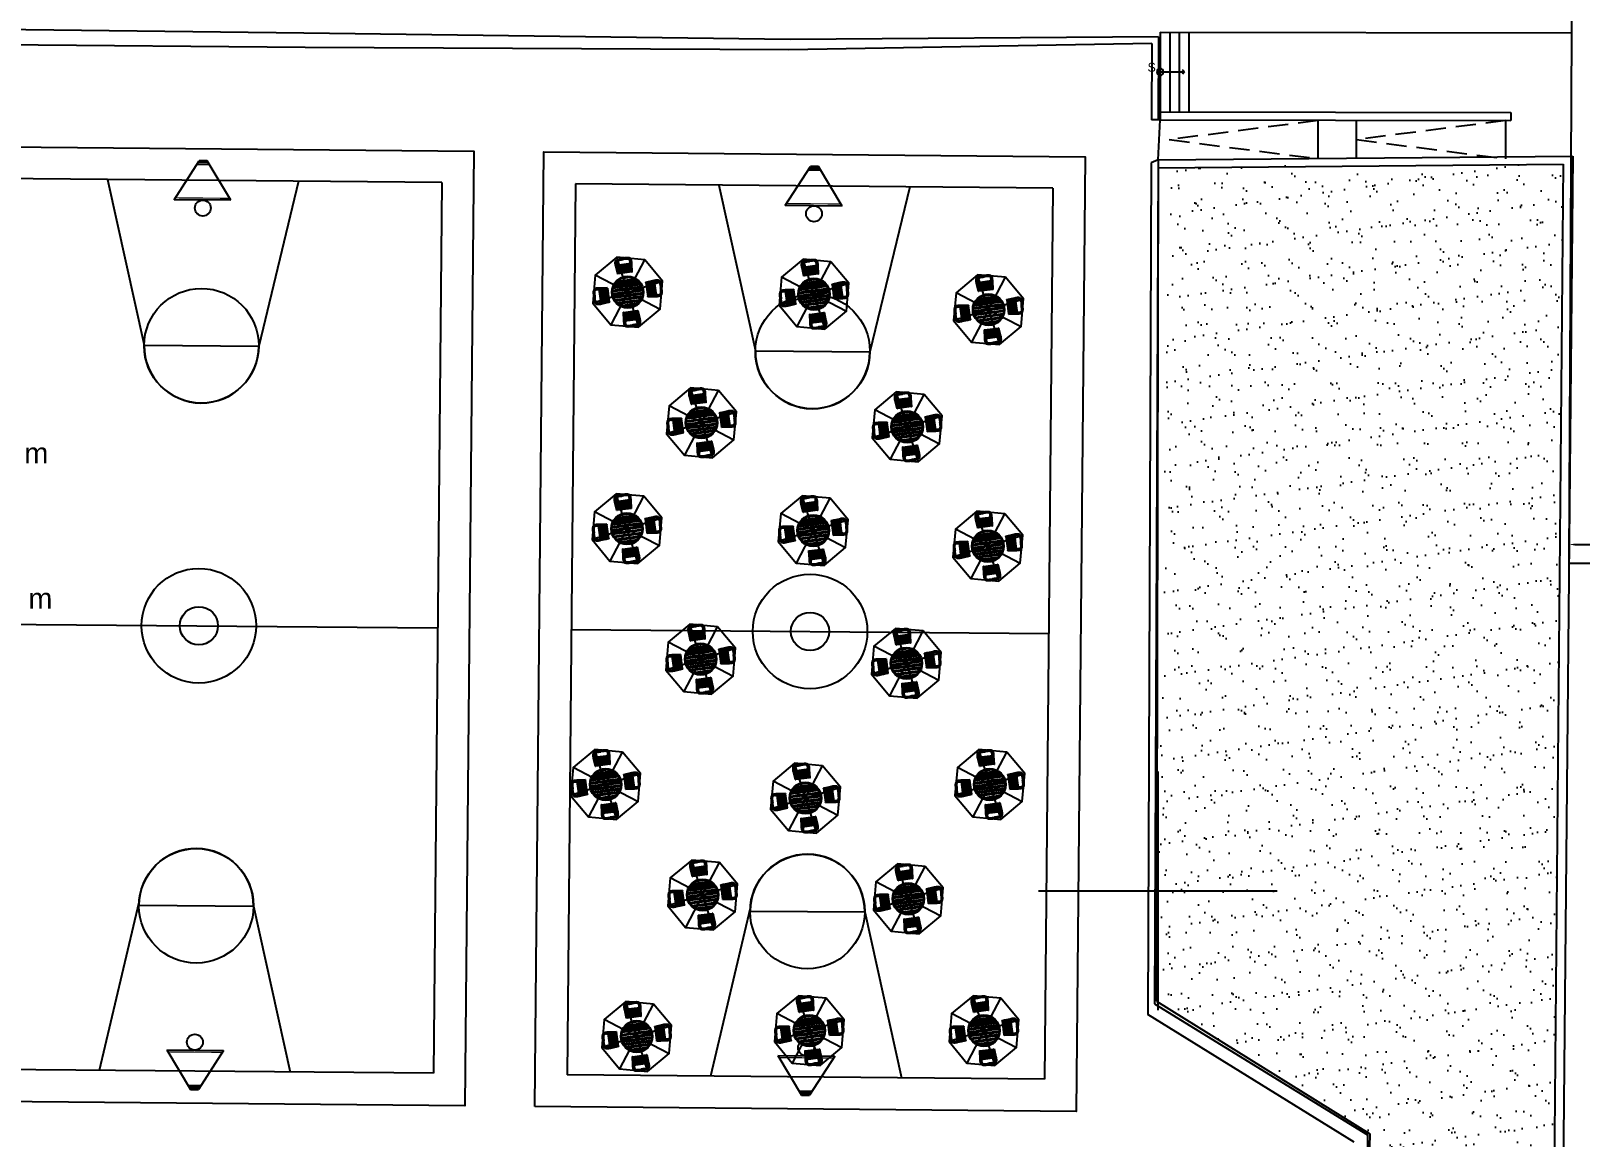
# Model space of a CAD drawing. Header units: millimetres. Extents: x 793 to 3159, y 750 to 2095.
# Drawn here: x 1291.66 to 1340.32, y 918.14 to 952.89 of the extents above; entities that cross this region are included whole.
import ezdxf

# ---------------------------------------------------------------- set-up
doc = ezdxf.new("R2010")
doc.units = ezdxf.units.MM
doc.linetypes.add('CONTINUA', pattern=[0])
doc.linetypes.add('HIDDEN', pattern=[9.525, 6.35, -3.175])
for name, color, linetype in [('A-MUEBLE', 9, 'Continuous'), ('A-MURO-BAJO', 6, 'Continuous'), ('A-NIVEL', 4, 'Continuous'), ('A-PISO-LIMITE', 42, 'Continuous'), ('A-PROY', 252, 'Continuous'), ('A-PROYECCION', 252, 'Continuous'), ('A-TEXTO', 2, 'Continuous'), ('A-VEGETACION', 65, 'Continuous'), ('poligono real existente', 210, 'Continuous'), ('RETUTM01', 8, 'Continuous')]:
    doc.layers.add(name, color=color, linetype=linetype)
doc.styles.add('kobalt', font='arial.ttf', dxfattribs={"height": 0.15})
doc.styles.add('kobalt-240', font='arial.ttf', dxfattribs={"height": 6.5})
doc.styles.get("Standard").update_dxf_attribs({"font": 'arial.ttf'})
doc.dimstyles.get("Standard").update_dxf_attribs({"dimtxt": 1.2, "dimasz": 0.18, "dimexe": 0.18, "dimexo": 0.0625, "dimgap": 0.09, "dimtad": 0, "dimtih": 1, "dimtoh": 1, "dimdec": 4, "dimlfac": -1, "dimzin": 0, "dimdsep": 46, "dimtxsty": 'Standard', "dimcen": 0.09, "dimadec": 0, "dimazin": 0, "dimtfac": 1, "dimtdec": 4, "dimtofl": 0, "dimtmove": 0, "dimatfit": 3, "dimfxl": 1, "dimtolj": 1, "dimtzin": 0, "dimarcsym": 0})

# ---------------------------------------------------------------- blocks, each defined once
blk = doc.blocks.new('A$C6A1540C3')
at = {"layer": 'RETUTM01', "color": 8, "linetype": 'Continuous'}
for p, q in [((3.75, 7.5), (3.75, 0)), ((0, 3.75), (7.5, 3.75))]:
    blk.add_line(p, q, dxfattribs=at)
blk = doc.blocks.new('XR-CONJUNTO$0$A$C41A331E1')
for p, q in [((14, 0), (-14, 0)), ((-13.989, -15.001), (-14, 0)), ((-13.989, -15.001), (-14, 0)), ((0, 0), (0.011, -15.001)), ((0, 0), (0.011, -15.001)), ((14.011, -15.001), (14, 0)), ((-8.703, -5.701), (-13.997, -4.501)), ((-8.703, -5.701), (-13.997, -4.501)), ((14.004, -4.501), (8.805, -5.701)), ((14.004, -4.501), (8.805, -5.701)), ((-8.796, -5.701), (-8.793, -9.301)), ((-8.796, -5.701), (-8.793, -9.301)), ((8.805, -5.701), (8.807, -9.301)), ((8.805, -5.701), (8.807, -9.301)), ((-13.33, -6.615), (-14.567, -7.373)), ((-13.33, -6.615), (-14.567, -7.373)), ((-13.33, -6.615), (-13.329, -8.403)), ((-13.33, -6.615), (-13.329, -8.403)), ((13.383, -6.598), (14.621, -7.378)), ((13.384, -8.386), (13.383, -6.598)), ((13.383, -6.598), (14.621, -7.378)), ((13.384, -8.386), (13.383, -6.598)), ((-14.442, -7.297), (-14.442, -7.702)), ((-14.442, -7.297), (-14.442, -7.702)), ((14.496, -7.704), (14.496, -7.299)), ((14.496, -7.704), (14.496, -7.299)), ((-14.567, -7.373), (-14.567, -7.623)), ((-14.567, -7.373), (-14.567, -7.623)), ((-13.329, -8.403), (-14.567, -7.623)), ((-13.329, -8.403), (-14.567, -7.623)), ((-14.504, -7.335), (-14.504, -7.663)), ((-14.504, -7.335), (-14.504, -7.663)), ((13.384, -8.386), (14.621, -7.628)), ((13.384, -8.386), (14.621, -7.628)), ((14.559, -7.666), (14.558, -7.338)), ((14.559, -7.666), (14.558, -7.338)), ((14.621, -7.628), (14.621, -7.378)), ((14.621, -7.628), (14.621, -7.378)), ((-8.793, -9.301), (-13.992, -10.501)), ((-8.793, -9.301), (-13.992, -10.501)), ((14.008, -10.501), (8.807, -9.301)), ((14.008, -10.501), (8.807, -9.301)), ((14.011, -15.001), (-13.989, -15.001)), ((14.011, -15.001), (-13.989, -15.001))]:
    blk.add_line(p, q)
blk.add_lwpolyline([(-15.001, 1), (15.002, 1), (15.002, -16.001), (-15.001, -16.001)], close=True)
at = {"const_width": 0.0375}
for points in [[(-13.393, -6.654), (-13.391, -8.364)], [(-13.393, -6.654), (-13.391, -8.364)], [(13.447, -8.348), (13.445, -6.637)], [(13.447, -8.348), (13.445, -6.637)]]:
    blk.add_lwpolyline(points, dxfattribs=at)
for centre, radius in [((-8.795, -7.501), 1.8), ((0.006, -7.501), 1.8), ((0.006, -7.501), 1.8), ((8.806, -7.501), 1.8), ((-13.079, -7.498), 0.25), ((-13.079, -7.498), 0.25), ((0.006, -7.501), 0.6), ((0.006, -7.501), 0.6), ((13.133, -7.503), 0.25), ((13.133, -7.503), 0.25)]:
    blk.add_circle(centre, radius)
for centre, start, end in [((-8.795, -7.501), 270.0425, 90.0425), ((-8.795, -7.501), 270.0425, 90.0425), ((8.806, -7.501), 90.0425, 270.0425), ((8.806, -7.501), 90.0425, 270.0425)]:
    blk.add_arc(centre, 1.8, start, end)
blk = doc.blocks.new('NIVEL CAMBIO')
at = {"layer": 'A-NIVEL', "linetype": 'CONTINUA'}
h = blk.add_hatch(color=256, dxfattribs=at)
h.dxf.hatch_style = 1
h.paths.add_polyline_path([(0, 0.109, 0.414214), (-0.109, 0, 0.414214), (0, -0.109)])
blk.add_line((0, 0.192), (0, -0.192), dxfattribs=at)
blk.add_circle((0, 0), 0.109, dxfattribs=at)
blk = doc.blocks.new('XR-CONJUNTO$0$XR-CAFETERIA$0$sombrilla-flat-1')
at = {"ltscale": 0.025}
for q in [(-140663.865, -2382910.04), (-140662.998, -2382910.19), (-140664.584, -2382910.548), (-140664.734, -2382911.415), (-140664.227, -2382912.134), (-140662.49, -2382910.909), (-140663.359, -2382912.284), (-140662.64, -2382911.777)]:
    blk.add_line((-140663.612, -2382911.162), q, dxfattribs=at)
blk.add_lwpolyline([(-140664.584, -2382910.548), (-140664.734, -2382911.415), (-140664.227, -2382912.134), (-140663.359, -2382912.284), (-140662.64, -2382911.777), (-140662.49, -2382910.909), (-140662.998, -2382910.19), (-140663.865, -2382910.04), (-140664.584, -2382910.548)], dxfattribs=at)
blk = doc.blocks.new('XR-CONJUNTO$0$XR-CAFETERIA$0$XR-PLAN MAESTRO 2$0$A$C24275C06-flat-1')
h = blk.add_hatch(color=256)
h.dxf.hatch_style = 1
h.paths.add_polyline_path([(-0.637, -0.257), (-0.651, -0.242), (-0.652, -0.24), (-0.828, -0.21), (-0.851, -0.211), (-0.882, -0.213), (-0.913, -0.215), (-0.944, -0.216), (-0.974, -0.219), (-1.002, -0.222), (-1.029, -0.227), (-1.054, -0.233), (-1.057, -0.235), (-1.049, -0.272), (-1.042, -0.269), (-1.021, -0.264), (-0.997, -0.26), (-0.97, -0.256), (-0.942, -0.254), (-0.912, -0.253), (-0.88, -0.251), (-0.849, -0.249), (-0.819, -0.248), (-0.79, -0.247), (-0.763, -0.247), (-0.739, -0.249), (-0.718, -0.252), (-0.7, -0.257), (-0.686, -0.263), (-0.677, -0.27), (-0.669, -0.278), (-0.663, -0.291), (-0.658, -0.307), (-0.655, -0.328), (-0.653, -0.352), (-0.653, -0.378, -0.078106), (-0.636, -0.664), (-0.635, -0.673), (-0.625, -0.672), (-0.615, -0.407), (-0.615, -0.378), (-0.615, -0.35), (-0.617, -0.323), (-0.621, -0.299), (-0.628, -0.277)])
h.paths.add_polyline_path([(-0.735, -0.211), (-0.762, -0.209), (-0.791, -0.209), (-0.821, -0.21), (-0.828, -0.21), (-0.652, -0.24), (-0.667, -0.23), (-0.687, -0.221), (-0.71, -0.215)])
h.paths.add_polyline_path([(-1.11, -0.267), (-1.121, -0.284), (-1.128, -0.304), (-1.132, -0.327), (-1.134, -0.351), (-1.133, -0.378), (-1.13, -0.406), (-1.126, -0.435), (-1.088, -0.698), (-1.078, -0.697), (-1.078, -0.688, -0.078106), (-1.092, -0.402), (-1.095, -0.376), (-1.096, -0.352), (-1.095, -0.331), (-1.092, -0.314), (-1.087, -0.301), (-1.081, -0.292), (-1.072, -0.284), (-1.059, -0.276), (-1.049, -0.272), (-1.057, -0.235), (-1.075, -0.242), (-1.094, -0.253)])
h.paths.add_polyline_path([(-1.093, -0.421), (-1.09, -0.421), (-1.092, -0.402, 0.078106), (-1.078, -0.688)], flags=17)
h.paths.add_polyline_path([(-0.653, -0.378), (-0.653, -0.397), (-0.65, -0.397), (-0.636, -0.664, 0.078106)], flags=17)
h = blk.add_hatch(color=256)
h.dxf.hatch_style = 1
h.paths.add_polyline_path([(-1.074, -0.286), (-1.081, -0.292), (-1.087, -0.301), (-1.092, -0.314), (-1.095, -0.331), (-1.096, -0.352), (-1.095, -0.376), (-1.092, -0.402), (-1.09, -0.421), (-1.06, -0.419, -0.274228)])
h = blk.add_hatch(color=256)
h.dxf.hatch_style = 1
h.paths.add_polyline_path([(-1.006, -0.461), (-1.005, -0.468), (-0.648, -0.449), (-0.648, -0.441)])
h.paths.add_polyline_path([(-1.09, -0.465), (-1.09, -0.473), (-1.005, -0.468), (-1.006, -0.461)])
h.paths.add_polyline_path([(-1.093, -0.421), (-1.092, -0.43), (-1.014, -0.425), (-1.016, -0.417)])
h.paths.add_polyline_path([(-1.016, -0.417), (-1.014, -0.425), (-0.65, -0.405), (-0.65, -0.397)])
h.paths.add_polyline_path([(-1.088, -0.51), (-1.087, -0.518), (-0.994, -0.513), (-0.996, -0.505)])
h.paths.add_polyline_path([(-0.996, -0.505), (-0.994, -0.513), (-0.645, -0.494), (-0.646, -0.486)])
h.paths.add_polyline_path([(-1.085, -0.555), (-1.085, -0.564), (-0.984, -0.559), (-0.986, -0.55)])
h.paths.add_polyline_path([(-0.986, -0.55), (-0.984, -0.559), (-0.643, -0.54), (-0.643, -0.531)])
h.paths.add_polyline_path([(-0.975, -0.6), (-0.973, -0.609), (-0.64, -0.591), (-0.64, -0.582)])
h.paths.add_polyline_path([(-1.083, -0.606), (-1.082, -0.615), (-0.973, -0.609), (-0.975, -0.6)])
h.paths.add_polyline_path([(-0.964, -0.649), (-0.963, -0.655), (-0.637, -0.637), (-0.638, -0.632)])
h.paths.add_polyline_path([(-1.08, -0.656), (-1.08, -0.661), (-0.963, -0.655), (-0.964, -0.649)])
h.paths.add_polyline_path([(-1.079, -0.675), (-1.078, -0.688), (-0.957, -0.681), (-0.959, -0.669)])
h = blk.add_hatch(color=256)
h.dxf.hatch_style = 1
h.paths.add_polyline_path([(-0.663, -0.291), (-0.669, -0.278), (-0.677, -0.27), (-0.682, -0.266, -0.271043), (-0.683, -0.399), (-0.653, -0.397), (-0.653, -0.378), (-0.653, -0.352), (-0.655, -0.328), (-0.658, -0.307)])
h = blk.add_hatch(color=256)
h.dxf.hatch_style = 1
h.paths.add_polyline_path([(-0.844, -1.313), (-0.842, -1.36), (-0.804, -1.358), (-0.806, -1.321, -0.317299)], flags=0)
h.paths.add_polyline_path([(-0.786, -1.29, 1), (-0.853, -1.29, 1)], flags=0)
h.paths.add_polyline_path([(-0.811, -1.221), (-0.849, -1.223), (-0.846, -1.269, -0.317299), (-0.809, -1.257)], flags=0)
h.paths.add_polyline_path([(-0.833, -0.815, 0.02001), (-0.871, -0.818), (-0.856, -1.101), (-0.818, -1.099)], flags=0)
h.paths.add_polyline_path([(-0.818, -1.099), (-0.856, -1.101), (-0.849, -1.223), (-0.811, -1.221)], flags=0)
h.paths.add_polyline_path([(-1.32, -1.29, 1), (-0.32, -1.29, 1)])
h.paths.add_polyline_path([(-0.345, -1.29, -1), (-1.294, -1.29, -1)], flags=16)
h.paths.add_polyline_path([(-0.809, -1.257, -0.325345), (-0.786, -1.29, -0.295524), (-0.806, -1.321), (-0.797, -1.48), (-0.835, -1.482), (-0.844, -1.313, -0.193151), (-0.853, -1.29, -0.165079), (-0.846, -1.269), (-0.856, -1.101), (-0.818, -1.099)], flags=0)
h.paths.add_polyline_path([(-0.748, -1.217), (-0.71, -1.215), (-0.702, -1.353), (-0.74, -1.355)], flags=0)
h.paths.add_polyline_path([(-0.905, -1.364), (-0.927, -1.365), (-0.934, -1.227), (-0.912, -1.226)], flags=0)
h = blk.add_hatch(color=256)
h.dxf.hatch_style = 1
h.paths.add_polyline_path([(-0.905, -1.364), (-0.927, -1.365), (-0.934, -1.227), (-0.912, -1.226), (-0.934, -0.829, 0.020549), (-0.971, -0.84), (-0.922, -1.753, 0.020549), (-0.883, -1.76)])
h.paths.add_polyline_path([(-0.912, -1.226), (-0.934, -1.227), (-0.927, -1.365), (-0.905, -1.364)], flags=17)
h.paths.add_polyline_path([(-1.033, -0.866, 0.0223), (-1.07, -0.887), (-1.025, -1.718, 0.0223), (-0.986, -1.734)])
h.paths.add_polyline_path([(-1.191, -0.994, 0.03261), (-1.226, -1.045), (-1.197, -1.577, 0.03261), (-1.157, -1.624)])
h.paths.add_polyline_path([(-1.282, -1.183, 0.056521), (-1.294, -1.29, 0.083855), (-1.268, -1.446)])
h = blk.add_hatch(color=256)
h.dxf.hatch_style = 1
h.paths.add_polyline_path([(-1.115, -0.919, 0.025524), (-1.152, -0.951), (-1.112, -1.664, 0.024841), (-1.073, -1.691)])
h = blk.add_hatch(color=256)
h.dxf.hatch_style = 1
h.paths.add_polyline_path([(-0.959, -0.669), (-0.957, -0.681), (-0.636, -0.664), (-0.637, -0.651)])
h = blk.add_hatch(color=256)
h.dxf.hatch_style = 1
h.paths.add_polyline_path([(-0.853, -1.29, 1), (-0.786, -1.29, 1)])
h.paths.add_polyline_path([(-0.811, -1.221), (-0.849, -1.223), (-0.846, -1.269, -0.317299), (-0.809, -1.257)])
h.paths.add_polyline_path([(-0.818, -1.099), (-0.856, -1.101), (-0.849, -1.223), (-0.811, -1.221)])
h.paths.add_polyline_path([(-0.833, -0.815, 0.02001), (-0.871, -0.818), (-0.856, -1.101), (-0.818, -1.099)])
h.paths.add_polyline_path([(-0.806, -1.321, -0.317299), (-0.844, -1.313), (-0.842, -1.36), (-0.804, -1.358)])
h = blk.add_hatch(color=256)
h.dxf.hatch_style = 1
h.paths.add_polyline_path([(-0.702, -1.353), (-0.74, -1.355), (-0.719, -1.754, 0.020417), (-0.681, -1.744)])
h.paths.add_polyline_path([(-0.71, -1.215), (-0.748, -1.217), (-0.74, -1.355), (-0.702, -1.353)])
h.paths.add_polyline_path([(-0.731, -0.823, 0.020417), (-0.77, -0.818), (-0.748, -1.217), (-0.71, -1.215)])
h.paths.add_polyline_path([(-0.628, -0.855, 0.021968), (-0.667, -0.84), (-0.619, -1.72, 0.021968), (-0.582, -1.701)])
h.paths.add_polyline_path([(-0.523, -0.919, 0.025677), (-0.563, -0.89), (-0.521, -1.659, 0.025677), (-0.485, -1.626)])
h.paths.add_polyline_path([(-0.415, -1.041, 0.037051), (-0.456, -0.984), (-0.425, -1.554, 0.037051), (-0.391, -1.493)])
h = blk.add_hatch(color=256)
h.dxf.hatch_style = 1
h.paths.add_polyline_path([(-1.852, -1.108), (-1.868, -1.121), (-1.869, -1.123), (-1.899, -1.299), (-1.898, -1.321), (-1.896, -1.352), (-1.895, -1.384), (-1.893, -1.414), (-1.891, -1.444), (-1.887, -1.473), (-1.883, -1.499), (-1.876, -1.524), (-1.875, -1.527), (-1.837, -1.519), (-1.84, -1.512), (-1.845, -1.491), (-1.85, -1.467), (-1.853, -1.44), (-1.855, -1.412), (-1.857, -1.382), (-1.858, -1.35), (-1.86, -1.319), (-1.862, -1.289), (-1.863, -1.261), (-1.862, -1.234), (-1.861, -1.209), (-1.857, -1.188), (-1.853, -1.17), (-1.847, -1.157), (-1.839, -1.147), (-1.831, -1.14), (-1.819, -1.134), (-1.802, -1.129), (-1.781, -1.125), (-1.758, -1.123), (-1.731, -1.123, -0.078106), (-1.445, -1.106), (-1.436, -1.106), (-1.437, -1.095), (-1.702, -1.086), (-1.731, -1.085), (-1.759, -1.086), (-1.786, -1.087), (-1.811, -1.091), (-1.833, -1.098)])
h.paths.add_polyline_path([(-1.899, -1.205), (-1.9, -1.232), (-1.901, -1.261), (-1.9, -1.291), (-1.899, -1.299), (-1.869, -1.123), (-1.88, -1.138), (-1.889, -1.157), (-1.895, -1.18)])
h.paths.add_polyline_path([(-1.843, -1.58), (-1.826, -1.591), (-1.805, -1.599), (-1.783, -1.603), (-1.758, -1.604), (-1.731, -1.603), (-1.703, -1.6), (-1.674, -1.597), (-1.412, -1.558), (-1.412, -1.548), (-1.421, -1.548, -0.078106), (-1.707, -1.563), (-1.733, -1.565), (-1.757, -1.566), (-1.778, -1.565), (-1.795, -1.562), (-1.808, -1.557), (-1.817, -1.551), (-1.826, -1.542), (-1.833, -1.529), (-1.837, -1.519), (-1.875, -1.527), (-1.867, -1.546), (-1.856, -1.564)])
h.paths.add_polyline_path([(-1.688, -1.563), (-1.688, -1.56), (-1.707, -1.563, 0.078106), (-1.421, -1.548)], flags=17)
h.paths.add_polyline_path([(-1.731, -1.123), (-1.712, -1.123), (-1.712, -1.121), (-1.445, -1.106, 0.078106)], flags=17)
h = blk.add_hatch(color=256)
h.dxf.hatch_style = 1
h.paths.add_polyline_path([(-1.819, -1.134), (-1.831, -1.14), (-1.839, -1.147), (-1.843, -1.152, -0.271043), (-1.711, -1.153), (-1.712, -1.123), (-1.731, -1.123), (-1.758, -1.123), (-1.781, -1.125), (-1.802, -1.129)])
h = blk.add_hatch(color=256)
h.dxf.hatch_style = 1
h.paths.add_polyline_path([(-1.649, -1.477), (-1.641, -1.475), (-1.661, -1.118), (-1.668, -1.118)])
h.paths.add_polyline_path([(-1.644, -1.561), (-1.637, -1.56), (-1.641, -1.475), (-1.649, -1.477)])
h.paths.add_polyline_path([(-1.688, -1.563), (-1.68, -1.563), (-1.684, -1.485), (-1.692, -1.486)])
h.paths.add_polyline_path([(-1.692, -1.486), (-1.684, -1.485), (-1.704, -1.12), (-1.712, -1.121)])
h.paths.add_polyline_path([(-1.6, -1.558), (-1.591, -1.558), (-1.596, -1.465), (-1.605, -1.467)])
h.paths.add_polyline_path([(-1.605, -1.467), (-1.596, -1.465), (-1.615, -1.115), (-1.624, -1.116)])
h.paths.add_polyline_path([(-1.554, -1.556), (-1.545, -1.555), (-1.551, -1.454), (-1.559, -1.456)])
h.paths.add_polyline_path([(-1.559, -1.456), (-1.551, -1.454), (-1.569, -1.113), (-1.578, -1.113)])
h.paths.add_polyline_path([(-1.509, -1.445), (-1.5, -1.443), (-1.518, -1.11), (-1.527, -1.111)])
h.paths.add_polyline_path([(-1.503, -1.553), (-1.494, -1.552), (-1.5, -1.443), (-1.509, -1.445)])
h.paths.add_polyline_path([(-1.46, -1.434), (-1.454, -1.433), (-1.472, -1.108), (-1.478, -1.108)])
h.paths.add_polyline_path([(-1.454, -1.55), (-1.448, -1.55), (-1.454, -1.433), (-1.46, -1.434)])
h.paths.add_polyline_path([(-1.434, -1.549), (-1.421, -1.548), (-1.428, -1.427), (-1.44, -1.43)])
h = blk.add_hatch(color=256)
h.dxf.hatch_style = 1
h.paths.add_polyline_path([(-1.44, -1.43), (-1.428, -1.427), (-1.445, -1.106), (-1.458, -1.107)])
h = blk.add_hatch(color=256)
h.dxf.hatch_style = 1
h.paths.add_polyline_path([(-0.803, -1.361), (-0.804, -1.358), (-0.842, -1.36), (-0.835, -1.482), (-0.797, -1.48)])
h.paths.add_polyline_path([(-0.797, -1.48), (-0.835, -1.482), (-0.82, -1.764, 0.02001), (-0.782, -1.763)])
h.paths.add_polyline_path([(-0.812, -1.323, -0.198912), (-0.838, -1.318), (-0.843, -1.327), (-0.842, -1.36), (-0.804, -1.358)])
h = blk.add_hatch(color=256)
h.dxf.hatch_style = 1
h.paths.add_polyline_path([(0.213, -1.472), (0.228, -1.459), (0.23, -1.457), (0.26, -1.281), (0.259, -1.258), (0.257, -1.227), (0.256, -1.196), (0.254, -1.165), (0.252, -1.135), (0.248, -1.107), (0.243, -1.08), (0.237, -1.056), (0.235, -1.052), (0.198, -1.06), (0.201, -1.068), (0.206, -1.088), (0.211, -1.113), (0.214, -1.139), (0.216, -1.168), (0.218, -1.198), (0.219, -1.229), (0.221, -1.26), (0.223, -1.29), (0.224, -1.319), (0.223, -1.346), (0.222, -1.37), (0.218, -1.392), (0.214, -1.409), (0.207, -1.423), (0.2, -1.433), (0.192, -1.44), (0.18, -1.446), (0.163, -1.451), (0.142, -1.454), (0.118, -1.456), (0.092, -1.456, -0.078106), (-0.194, -1.473), (-0.203, -1.474), (-0.202, -1.484), (0.063, -1.494), (0.092, -1.494), (0.12, -1.494), (0.147, -1.492), (0.172, -1.488), (0.194, -1.481)])
h.paths.add_polyline_path([(0.259, -1.374), (0.261, -1.347), (0.262, -1.319), (0.261, -1.289), (0.26, -1.281), (0.23, -1.457), (0.241, -1.442), (0.249, -1.422), (0.256, -1.399)])
h.paths.add_polyline_path([(0.203, -1), (0.186, -0.988), (0.166, -0.981), (0.144, -0.977), (0.119, -0.976), (0.092, -0.976), (0.064, -0.979), (0.035, -0.983), (-0.227, -1.021), (-0.227, -1.032), (-0.218, -1.031, -0.078106), (0.068, -1.017), (0.094, -1.014), (0.118, -1.014), (0.139, -1.015), (0.156, -1.018), (0.169, -1.022), (0.178, -1.029), (0.187, -1.038), (0.194, -1.051), (0.198, -1.06), (0.235, -1.052), (0.228, -1.034), (0.217, -1.015)])
h.paths.add_polyline_path([(0.049, -1.016), (0.049, -1.019), (0.068, -1.017, 0.078106), (-0.218, -1.031)], flags=17)
h.paths.add_polyline_path([(0.092, -1.456), (0.073, -1.456), (0.073, -1.459), (-0.194, -1.473, 0.078106)], flags=17)
h = blk.add_hatch(color=256)
h.dxf.hatch_style = 1
h.paths.add_polyline_path([(0.01, -1.103), (0.002, -1.105), (0.022, -1.462), (0.029, -1.461)])
h.paths.add_polyline_path([(0.005, -1.019), (-0.003, -1.019), (0.002, -1.105), (0.01, -1.103)])
h.paths.add_polyline_path([(0.049, -1.016), (0.041, -1.017), (0.045, -1.095), (0.053, -1.093)])
h.paths.add_polyline_path([(0.053, -1.093), (0.045, -1.095), (0.065, -1.459), (0.073, -1.459)])
h.paths.add_polyline_path([(-0.039, -1.021), (-0.048, -1.022), (-0.043, -1.115), (-0.034, -1.113)])
h.paths.add_polyline_path([(-0.034, -1.113), (-0.043, -1.115), (-0.024, -1.464), (-0.015, -1.464)])
h.paths.add_polyline_path([(-0.085, -1.024), (-0.094, -1.024), (-0.089, -1.125), (-0.08, -1.123)])
h.paths.add_polyline_path([(-0.08, -1.123), (-0.089, -1.125), (-0.07, -1.467), (-0.061, -1.466)])
h.paths.add_polyline_path([(-0.13, -1.134), (-0.139, -1.136), (-0.121, -1.469), (-0.112, -1.469)])
h.paths.add_polyline_path([(-0.136, -1.027), (-0.145, -1.027), (-0.139, -1.136), (-0.13, -1.134)])
h.paths.add_polyline_path([(-0.179, -1.145), (-0.185, -1.147), (-0.167, -1.472), (-0.161, -1.472)])
h.paths.add_polyline_path([(-0.186, -1.029), (-0.191, -1.03), (-0.185, -1.147), (-0.179, -1.145)])
h.paths.add_polyline_path([(-0.205, -1.03), (-0.218, -1.031), (-0.211, -1.153), (-0.199, -1.15)])
h = blk.add_hatch(color=256)
h.dxf.hatch_style = 1
h.paths.add_polyline_path([(-0.199, -1.15), (-0.211, -1.153), (-0.194, -1.473), (-0.181, -1.473)])
h = blk.add_hatch(color=256)
h.dxf.hatch_style = 1
h.paths.add_polyline_path([(0.184, -1.035), (0.178, -1.029), (0.169, -1.022), (0.156, -1.018), (0.139, -1.015), (0.118, -1.014), (0.094, -1.014), (0.068, -1.017), (0.049, -1.019), (0.051, -1.05, -0.274228)])
h = blk.add_hatch(color=256)
h.dxf.hatch_style = 1
h.paths.add_polyline_path([(0.18, -1.446), (0.192, -1.44), (0.2, -1.433), (0.204, -1.428, -0.271043), (0.071, -1.427), (0.073, -1.456), (0.092, -1.456), (0.118, -1.456), (0.142, -1.454), (0.163, -1.451)])
h = blk.add_hatch(color=256)
h.dxf.hatch_style = 1
h.paths.add_polyline_path([(-1.823, -1.545), (-1.817, -1.551), (-1.808, -1.557), (-1.795, -1.562), (-1.778, -1.565), (-1.757, -1.566), (-1.733, -1.565), (-1.707, -1.563), (-1.688, -1.56), (-1.69, -1.53, -0.274228)])
h = blk.add_hatch(color=256)
h.dxf.hatch_style = 1
h.paths.add_polyline_path([(-1.002, -2.322), (-0.988, -2.338), (-0.987, -2.339), (-0.811, -2.369), (-0.788, -2.368), (-0.757, -2.366), (-0.726, -2.365), (-0.695, -2.363), (-0.665, -2.361), (-0.637, -2.357), (-0.61, -2.353), (-0.586, -2.346), (-0.582, -2.345), (-0.59, -2.307), (-0.597, -2.31), (-0.618, -2.316), (-0.642, -2.32), (-0.669, -2.323), (-0.698, -2.325), (-0.727, -2.327), (-0.759, -2.328), (-0.79, -2.33), (-0.82, -2.332), (-0.849, -2.333), (-0.876, -2.333), (-0.9, -2.331), (-0.921, -2.328), (-0.939, -2.323), (-0.953, -2.317), (-0.962, -2.31), (-0.97, -2.301), (-0.976, -2.289), (-0.981, -2.272), (-0.984, -2.252), (-0.986, -2.228), (-0.986, -2.201, -0.078106), (-1.003, -1.916), (-1.004, -1.907), (-1.014, -1.907), (-1.024, -2.172), (-1.024, -2.201), (-1.024, -2.229), (-1.022, -2.256), (-1.018, -2.281), (-1.011, -2.303)])
h.paths.add_polyline_path([(-0.904, -2.369), (-0.877, -2.371), (-0.848, -2.371), (-0.818, -2.37), (-0.811, -2.369), (-0.987, -2.339), (-0.972, -2.35), (-0.952, -2.359), (-0.929, -2.365)])
h.paths.add_polyline_path([(-0.53, -2.313), (-0.518, -2.296), (-0.511, -2.276), (-0.507, -2.253), (-0.505, -2.228), (-0.506, -2.201), (-0.509, -2.173), (-0.513, -2.144), (-0.551, -1.882), (-0.561, -1.882), (-0.561, -1.892, -0.078106), (-0.547, -2.177), (-0.544, -2.204), (-0.543, -2.228), (-0.544, -2.249), (-0.547, -2.266), (-0.552, -2.278), (-0.558, -2.288), (-0.567, -2.296), (-0.58, -2.303), (-0.59, -2.307), (-0.582, -2.345), (-0.564, -2.338), (-0.545, -2.327)])
h.paths.add_polyline_path([(-0.546, -2.158), (-0.549, -2.159), (-0.547, -2.177, 0.078106), (-0.561, -1.892)], flags=17)
h.paths.add_polyline_path([(-0.986, -2.201), (-0.986, -2.182), (-0.989, -2.182), (-1.003, -1.916, 0.078106)], flags=17)
h = blk.add_hatch(color=256)
h.dxf.hatch_style = 1
h.paths.add_polyline_path([(-0.68, -1.911), (-0.682, -1.898), (-1.003, -1.916), (-1.002, -1.928)])
h = blk.add_hatch(color=256)
h.dxf.hatch_style = 1
h.paths.add_polyline_path([(-0.633, -2.119), (-0.634, -2.111), (-0.991, -2.131), (-0.991, -2.138)])
h.paths.add_polyline_path([(-0.549, -2.114), (-0.549, -2.107), (-0.634, -2.111), (-0.633, -2.119)])
h.paths.add_polyline_path([(-0.546, -2.158), (-0.547, -2.15), (-0.625, -2.154), (-0.623, -2.163)])
h.paths.add_polyline_path([(-0.623, -2.163), (-0.625, -2.154), (-0.989, -2.174), (-0.989, -2.182)])
h.paths.add_polyline_path([(-0.551, -2.07), (-0.552, -2.061), (-0.645, -2.066), (-0.643, -2.075)])
h.paths.add_polyline_path([(-0.643, -2.075), (-0.645, -2.066), (-0.994, -2.085), (-0.993, -2.094)])
h.paths.add_polyline_path([(-0.554, -2.024), (-0.554, -2.015), (-0.655, -2.021), (-0.653, -2.03)])
h.paths.add_polyline_path([(-0.653, -2.03), (-0.655, -2.021), (-0.996, -2.039), (-0.996, -2.048)])
h.paths.add_polyline_path([(-0.664, -1.979), (-0.666, -1.97), (-0.999, -1.988), (-0.999, -1.997)])
h.paths.add_polyline_path([(-0.556, -1.973), (-0.557, -1.964), (-0.666, -1.97), (-0.664, -1.979)])
h.paths.add_polyline_path([(-0.675, -1.93), (-0.677, -1.924), (-1.002, -1.942), (-1.001, -1.948)])
h.paths.add_polyline_path([(-0.559, -1.924), (-0.559, -1.918), (-0.677, -1.924), (-0.675, -1.93)])
h.paths.add_polyline_path([(-0.56, -1.904), (-0.561, -1.892), (-0.682, -1.898), (-0.68, -1.911)])
h = blk.add_hatch(color=256)
h.dxf.hatch_style = 1
h.paths.add_polyline_path([(-0.976, -2.289), (-0.97, -2.301), (-0.962, -2.31), (-0.958, -2.313, -0.271043), (-0.956, -2.181), (-0.986, -2.182), (-0.986, -2.201), (-0.986, -2.228), (-0.984, -2.252), (-0.981, -2.272)])
h = blk.add_hatch(color=256)
h.dxf.hatch_style = 1
h.paths.add_polyline_path([(-0.565, -2.293), (-0.558, -2.288), (-0.552, -2.278), (-0.547, -2.266), (-0.544, -2.249), (-0.543, -2.228), (-0.544, -2.204), (-0.547, -2.177), (-0.549, -2.159), (-0.58, -2.16, -0.274228)])
for p, q in [((-0.65, -0.397), (-1.093, -0.421)), ((-1.093, -0.421), (-1.078, -0.697)), ((-0.65, -0.405), (-1.092, -0.43)), ((-0.648, -0.441), (-1.09, -0.465)), ((-0.648, -0.449), (-1.09, -0.473)), ((-0.646, -0.486), (-1.088, -0.51)), ((-0.65, -0.397), (-0.635, -0.673)), ((-1.112, -1.664), (-1.152, -0.951)), ((-1.073, -1.691), (-1.115, -0.919)), ((-1.078, -0.697), (-1.088, -0.698)), ((-0.645, -0.494), (-1.087, -0.518)), ((-0.643, -0.531), (-1.085, -0.555)), ((-0.643, -0.54), (-1.085, -0.564)), ((-0.64, -0.582), (-1.083, -0.606)), ((-0.64, -0.591), (-1.082, -0.615)), ((-0.638, -0.632), (-1.08, -0.656)), ((-0.637, -0.637), (-1.08, -0.661)), ((-0.637, -0.651), (-1.079, -0.675)), ((-0.636, -0.664), (-1.078, -0.688)), ((-1.025, -1.718), (-1.07, -0.887)), ((-0.986, -1.734), (-1.033, -0.866)), ((-0.922, -1.753), (-0.971, -0.84)), ((-0.883, -1.76), (-0.934, -0.829)), ((-0.846, -1.269), (-0.871, -0.818)), ((-0.809, -1.257), (-0.833, -0.815)), ((-0.719, -1.754), (-0.77, -0.818)), ((-0.681, -1.744), (-0.731, -0.823)), ((-0.619, -1.72), (-0.667, -0.84)), ((-0.625, -0.672), (-0.635, -0.673)), ((-0.582, -1.701), (-0.628, -0.855)), ((-0.521, -1.659), (-0.563, -0.89)), ((-0.485, -1.626), (-0.523, -0.919)), ((-1.712, -1.121), (-1.436, -1.106)), ((-1.712, -1.121), (-1.688, -1.563)), ((-1.704, -1.12), (-1.68, -1.563)), ((-1.668, -1.118), (-1.644, -1.561)), ((-1.661, -1.118), (-1.637, -1.56)), ((-1.624, -1.116), (-1.6, -1.558)), ((-1.615, -1.115), (-1.591, -1.558)), ((-1.578, -1.113), (-1.554, -1.556)), ((-1.569, -1.113), (-1.545, -1.555)), ((-1.527, -1.111), (-1.503, -1.553)), ((-1.518, -1.11), (-1.494, -1.552)), ((-1.478, -1.108), (-1.454, -1.55)), ((-1.472, -1.108), (-1.448, -1.55)), ((-1.458, -1.107), (-1.434, -1.549)), ((-1.445, -1.106), (-1.421, -1.548)), ((-1.437, -1.095), (-1.436, -1.106)), ((-1.268, -1.446), (-1.282, -1.183)), ((-1.197, -1.577), (-1.226, -1.045)), ((-1.157, -1.624), (-1.191, -0.994)), ((-0.934, -1.227), (-0.912, -1.226)), ((-0.927, -1.365), (-0.934, -1.227)), ((-0.927, -1.365), (-0.905, -1.364)), ((-0.856, -1.101), (-0.818, -1.099)), ((-0.849, -1.223), (-0.811, -1.221)), ((-0.82, -1.764), (-0.844, -1.313)), ((-0.842, -1.36), (-0.804, -1.358)), ((-0.782, -1.763), (-0.806, -1.321)), ((-0.748, -1.217), (-0.71, -1.215)), ((-0.74, -1.355), (-0.702, -1.353)), ((-0.425, -1.554), (-0.456, -0.984)), ((-0.391, -1.493), (-0.415, -1.041)), ((0.049, -1.016), (-0.227, -1.032)), ((-0.227, -1.032), (-0.227, -1.021)), ((-0.194, -1.473), (-0.218, -1.031)), ((-0.181, -1.473), (-0.205, -1.03)), ((0.073, -1.459), (-0.203, -1.474)), ((-0.167, -1.472), (-0.191, -1.03)), ((-0.161, -1.472), (-0.186, -1.029)), ((-0.121, -1.469), (-0.145, -1.027)), ((-0.112, -1.469), (-0.136, -1.027)), ((-0.07, -1.467), (-0.094, -1.024)), ((-0.061, -1.466), (-0.085, -1.024)), ((-0.024, -1.464), (-0.048, -1.022)), ((-0.015, -1.464), (-0.039, -1.021)), ((0.022, -1.462), (-0.003, -1.019)), ((0.029, -1.461), (0.005, -1.019)), ((0.065, -1.459), (0.041, -1.017)), ((0.073, -1.459), (0.049, -1.016)), ((-1.688, -1.563), (-1.412, -1.548)), ((-1.412, -1.548), (-1.412, -1.558)), ((-1.014, -1.907), (-1.004, -1.907)), ((-0.989, -2.182), (-1.004, -1.907)), ((-1.003, -1.916), (-0.561, -1.892)), ((-1.002, -1.928), (-0.56, -1.904)), ((-1.002, -1.942), (-0.559, -1.918)), ((-1.001, -1.948), (-0.559, -1.924)), ((-0.835, -1.482), (-0.797, -1.48)), ((-0.561, -1.882), (-0.551, -1.882)), ((-0.546, -2.158), (-0.561, -1.882)), ((-0.202, -1.484), (-0.203, -1.474)), ((-0.999, -1.988), (-0.557, -1.964)), ((-0.999, -1.997), (-0.556, -1.973)), ((-0.996, -2.039), (-0.554, -2.015)), ((-0.996, -2.048), (-0.554, -2.024)), ((-0.994, -2.085), (-0.552, -2.061)), ((-0.993, -2.094), (-0.551, -2.07)), ((-0.991, -2.131), (-0.549, -2.107)), ((-0.991, -2.138), (-0.549, -2.114)), ((-0.989, -2.174), (-0.547, -2.15)), ((-0.989, -2.182), (-0.546, -2.158))]:
    blk.add_line(p, q)
for points in [[(-1.088, -0.698), (-1.126, -0.435), (-1.13, -0.406), (-1.133, -0.378), (-1.134, -0.351), (-1.132, -0.327), (-1.128, -0.304), (-1.121, -0.284), (-1.11, -0.267), (-1.094, -0.253), (-1.075, -0.242), (-1.054, -0.233), (-1.029, -0.227), (-1.002, -0.222), (-0.974, -0.219), (-0.944, -0.216), (-0.913, -0.215), (-0.882, -0.213)], [(-1.09, -0.421), (-1.092, -0.402), (-1.095, -0.376), (-1.096, -0.352), (-1.095, -0.331), (-1.092, -0.314), (-1.087, -0.301), (-1.081, -0.292), (-1.072, -0.284), (-1.059, -0.276), (-1.042, -0.269), (-1.021, -0.264), (-0.997, -0.26), (-0.97, -0.256), (-0.942, -0.254), (-0.912, -0.253), (-0.881, -0.251)], [(-0.625, -0.672), (-0.615, -0.407), (-0.615, -0.378), (-0.615, -0.35), (-0.617, -0.323), (-0.621, -0.299), (-0.628, -0.277), (-0.637, -0.257), (-0.651, -0.242), (-0.667, -0.23), (-0.687, -0.221), (-0.71, -0.215), (-0.735, -0.211), (-0.762, -0.209), (-0.791, -0.209), (-0.821, -0.21), (-0.851, -0.211), (-0.882, -0.213)], [(-0.653, -0.397), (-0.653, -0.378), (-0.653, -0.352), (-0.655, -0.328), (-0.658, -0.307), (-0.663, -0.291), (-0.669, -0.278), (-0.677, -0.27), (-0.686, -0.263), (-0.7, -0.257), (-0.718, -0.252), (-0.739, -0.249), (-0.763, -0.247), (-0.79, -0.247), (-0.819, -0.248), (-0.849, -0.249), (-0.88, -0.251)], [(-1.437, -1.095), (-1.702, -1.086), (-1.731, -1.085), (-1.759, -1.086), (-1.786, -1.087), (-1.811, -1.091), (-1.833, -1.098), (-1.852, -1.108), (-1.868, -1.121), (-1.88, -1.138), (-1.889, -1.157), (-1.895, -1.18), (-1.899, -1.205), (-1.9, -1.232), (-1.901, -1.261), (-1.9, -1.291), (-1.898, -1.321), (-1.896, -1.352)], [(-1.412, -1.558), (-1.674, -1.597), (-1.703, -1.6), (-1.731, -1.603), (-1.758, -1.604), (-1.783, -1.603), (-1.805, -1.599), (-1.826, -1.591), (-1.843, -1.58), (-1.856, -1.564), (-1.867, -1.546), (-1.876, -1.524), (-1.883, -1.499), (-1.887, -1.473), (-1.891, -1.444), (-1.893, -1.414), (-1.895, -1.384), (-1.896, -1.352)], [(-1.712, -1.123), (-1.731, -1.123), (-1.758, -1.123), (-1.781, -1.125), (-1.802, -1.129), (-1.819, -1.134), (-1.831, -1.14), (-1.839, -1.147), (-1.847, -1.157), (-1.853, -1.17), (-1.857, -1.188), (-1.861, -1.209), (-1.862, -1.234), (-1.863, -1.261), (-1.862, -1.289), (-1.86, -1.319), (-1.858, -1.35)], [(-1.688, -1.56), (-1.707, -1.563), (-1.733, -1.565), (-1.757, -1.566), (-1.778, -1.565), (-1.795, -1.562), (-1.808, -1.557), (-1.817, -1.551), (-1.826, -1.542), (-1.833, -1.529), (-1.84, -1.512), (-1.845, -1.491), (-1.85, -1.467), (-1.853, -1.44), (-1.855, -1.412), (-1.857, -1.382), (-1.858, -1.351)], [(-0.227, -1.021), (0.035, -0.983), (0.064, -0.979), (0.092, -0.976), (0.119, -0.976), (0.144, -0.977), (0.166, -0.981), (0.186, -0.988), (0.203, -1), (0.217, -1.015), (0.228, -1.034), (0.237, -1.056), (0.243, -1.08), (0.248, -1.107), (0.252, -1.135), (0.254, -1.165), (0.256, -1.196), (0.257, -1.227)], [(-0.202, -1.484), (0.063, -1.494), (0.092, -1.494), (0.12, -1.494), (0.147, -1.492), (0.172, -1.488), (0.194, -1.481), (0.213, -1.472), (0.228, -1.459), (0.241, -1.442), (0.249, -1.422), (0.256, -1.399), (0.259, -1.374), (0.261, -1.347), (0.262, -1.319), (0.261, -1.289), (0.259, -1.258), (0.257, -1.227)], [(0.049, -1.019), (0.068, -1.017), (0.094, -1.014), (0.118, -1.014), (0.139, -1.015), (0.156, -1.018), (0.169, -1.022), (0.178, -1.029), (0.187, -1.038), (0.194, -1.051), (0.201, -1.068), (0.206, -1.088), (0.211, -1.113), (0.214, -1.139), (0.216, -1.168), (0.218, -1.198), (0.219, -1.229)], [(0.073, -1.456), (0.092, -1.456), (0.118, -1.456), (0.142, -1.454), (0.163, -1.451), (0.18, -1.446), (0.192, -1.44), (0.2, -1.433), (0.207, -1.423), (0.214, -1.409), (0.218, -1.392), (0.222, -1.37), (0.223, -1.346), (0.224, -1.319), (0.223, -1.29), (0.221, -1.26), (0.219, -1.23)], [(-1.014, -1.907), (-1.024, -2.172), (-1.024, -2.201), (-1.024, -2.229), (-1.022, -2.256), (-1.018, -2.281), (-1.011, -2.303), (-1.002, -2.322), (-0.988, -2.338), (-0.972, -2.35), (-0.952, -2.359), (-0.929, -2.365), (-0.904, -2.369), (-0.877, -2.371), (-0.848, -2.371), (-0.818, -2.37), (-0.788, -2.368), (-0.757, -2.366)], [(-0.551, -1.882), (-0.513, -2.144), (-0.509, -2.173), (-0.506, -2.201), (-0.505, -2.228), (-0.507, -2.253), (-0.511, -2.276), (-0.518, -2.296), (-0.53, -2.313), (-0.545, -2.327), (-0.564, -2.338), (-0.586, -2.346), (-0.61, -2.353), (-0.637, -2.357), (-0.665, -2.361), (-0.695, -2.363), (-0.726, -2.365), (-0.757, -2.366)], [(-0.986, -2.182), (-0.986, -2.201), (-0.986, -2.228), (-0.984, -2.252), (-0.981, -2.272), (-0.976, -2.289), (-0.97, -2.301), (-0.962, -2.31), (-0.953, -2.317), (-0.939, -2.323), (-0.921, -2.328), (-0.9, -2.331), (-0.876, -2.333), (-0.849, -2.333), (-0.82, -2.332), (-0.79, -2.33), (-0.759, -2.328)], [(-0.549, -2.159), (-0.547, -2.177), (-0.544, -2.204), (-0.543, -2.228), (-0.544, -2.249), (-0.547, -2.266), (-0.552, -2.278), (-0.558, -2.288), (-0.567, -2.296), (-0.58, -2.303), (-0.597, -2.31), (-0.618, -2.316), (-0.642, -2.32), (-0.669, -2.323), (-0.698, -2.325), (-0.727, -2.327), (-0.758, -2.328)]]:
    blk.add_lwpolyline(points)
for radius in [0.5, 0.475, 0.034]:
    blk.add_circle((-0.82, -1.29), radius)
for centre, radius, start, end in [((-0.176, -0.5), 0.922, 173.9096, 191.7739), ((-0.955, -0.34), 0.131, 155.7501, 217.0905), ((-0.795, -0.331), 0.131, 329.1429, 29.8039), ((-1.553, -0.575), 0.922, 354.4595, 12.3238), ((-1.778, -1.266), 0.131, 59.1429, 119.8039), ((-1.534, -2.024), 0.922, 84.4595, 102.3238), ((-0.03, -1.933), 0.922, 83.9096, 101.7739), ((-0.105, -0.556), 0.922, 264.4595, 282.3238), ((0.13, -1.154), 0.131, 65.7501, 127.0905), ((0.139, -1.314), 0.131, 239.1429, 299.8039), ((-1.769, -1.425), 0.131, 245.7501, 307.0905), ((-1.609, -0.646), 0.922, 263.9096, 281.7739), ((-0.086, -2.005), 0.922, 174.4595, 192.3238), ((-1.463, -2.08), 0.922, 353.9096, 11.7739), ((-0.844, -2.248), 0.131, 149.1429, 209.8039), ((-0.684, -2.239), 0.131, 335.7501, 37.0905)]:
    blk.add_arc(centre, radius, start, end)
blk.add_blockref('XR-CONJUNTO$0$XR-CAFETERIA$0$sombrilla-flat-1', (140662.793, 2382909.872))
blk = doc.blocks.new('*D205')
at = {"layer": 'Defpoints', "color": 0, "lineweight": -2, "transparency": 16777216}
for p, q in [((1339.981, 936.22), (1339.981, 936.937)), ((1340.161, 936.757), (1387.68, 936.757)), ((1442.114, 936.757), (1394.596, 936.757)), ((1442.294, 936.22), (1442.294, 936.937))]:
    blk.add_line(p, q, dxfattribs=at)
at = {"layer": 'Defpoints', "color": 0, "transparency": 16777216}
for p in [(1339.981, 936.757), (1339.981, 936.158, 283.455), (1442.294, 936.158, 283.455)]:
    blk.add_point(p, dxfattribs=at)
for points in [[(1340.161, 936.787), (1340.161, 936.727), (1339.981, 936.757)], [(1442.114, 936.787), (1442.114, 936.727), (1442.294, 936.757)]]:
    blk.add_solid(points, dxfattribs=at)
at = {"layer": 'Defpoints', "color": 0, "transparency": 16777216, "insert": (1391.138, 936.757), "char_height": 1.2, "attachment_point": 5}
blk.add_mtext('\\A1;102.3128', dxfattribs=at)

msp = doc.modelspace()

# ---------------------------------------------------------------- hatches: boundary and pattern name
at = {"layer": 'A-VEGETACION', "linetype": 'CONTINUA'}
h = msp.add_hatch(dxfattribs=at)
h.set_pattern_fill('AR-SAND', color=256, scale=0.02, angle=0.534047)
h.set_pattern_definition([(38.034047, (-995.446, 276.85925), (-0.04112262, 0.97848569), [0, -0.77216, 0, -0.8636, 0, -0.8255]), (8.034047, (-995.446, 276.8592), (0.8856448, 1.4419677), [0, -0.41656, 0, -0.69596, 0, -0.2667]), (328.034047, (-996.0708, 276.8534), (1.58188923, 0.0176195), [0, -0.254, 0, -0.9144, 0, -1.1938]), (318.034047, (-996.0708, 276.8534), (1.5228908, 0.4600731), [0, -0.127, 0, -0.59944, 0, -0.6858])])
h.paths.add_polyline_path([(1333.55967, 912.22131), (1339.46159, 912.16837), (1339.79659, 948.70634), (1327.41864, 948.63013), (1327.01655, 922.40806), (1333.72302, 918.23363)])

# ---------------------------------------------------------------- linework, layer by layer
at = {"layer": 'A-MURO-BAJO', "linetype": 'CONTINUA', "ltscale": 0.5}
for p, q in [((1340.06381, 952.8354, 294.02039), (1340.12188, 976.64823, 297.75959)), ((1327.13015, 952.85752, 297.75694), (1340.06381, 952.8354, 294.02039)), ((1327.13015, 950.35752, 297.75694), (1338.14398, 950.33013, 293.72089)), ((1327.13015, 950.35752, 297.75694), (1327.13015, 950.10752, 297.75694)), ((1327.13015, 950.10752, 297.75694), (1338.14398, 950.08013, 293.72089)), ((1338.14398, 950.33013, 293.72089), (1338.14398, 950.08013, 293.72089)), ((1327.06608, 948.84283, 293.28303), (1340.0999, 948.95634, 294.02689)), ((1340.0999, 948.95634, 294.02689), (1338.94113, 829.5996, 293.85789)), ((1327.06608, 948.84283, 293.28303), (1327.01655, 922.40806, 289.58481)), ((1327.06575, 948.59283, 293.28303), (1339.79659, 948.70634, 297.76091)), ((1339.79659, 948.70634, 297.76091), (1339.46159, 912.16837, 293.9208)), ((1327.01655, 922.40806, 289.58481), (1333.72302, 918.23363, 293.71078)), ((1333.72302, 918.23363, 293.71078), (1333.55967, 912.22131, 293.95989))]:
    msp.add_line(p, q, dxfattribs=at)
at = {"layer": 'A-NIVEL', "linetype": 'CONTINUA'}
for p, q in [((1327.13015, 951.60752, 297.75694), (1327.8994, 951.60752, 297.75694)), ((1327.8994, 951.60752, 297.75694), (1327.83352, 951.6734, 297.75694)), ((1327.8994, 951.60752, 297.75694), (1327.83352, 951.54164, 297.75694))]:
    msp.add_line(p, q, dxfattribs=at)
at = {"layer": 'A-PISO-LIMITE', "linetype": 'CONTINUA', "ltscale": 0.5}
for p, q in [((1300.22831, 952.82865, 293.48989), (1290.61769, 952.93892, 293.4139)), ((1315.5115, 952.6299, 293.55389), (1300.22831, 952.82865, 293.48989)), ((1300.27195, 952.37477, 293.41039), (1290.68659, 952.45446, 293.4099)), ((1315.46526, 952.30379, 293.39689), (1300.27195, 952.37477, 293.41039)), ((1326.86852, 952.50477, 293.42254), (1315.46526, 952.30379, 293.39689)), ((1327.08199, 952.70624, 293.52233), (1315.5115, 952.6299, 293.55389)), ((1326.86852, 952.50477, 293.42254), (1326.85808, 950.10752, 293.52529)), ((1327.08199, 952.70624, 293.52233), (1327.07129, 950.10752, 293.51851)), ((1327.13015, 950.10752, 297.75694), (1326.85808, 950.10752, 293.52529)), ((1326.85247, 948.74744, 293.26585), (1326.74224, 921.98457, 293.64389)), ((1327.06608, 948.84283, 293.28303), (1326.85247, 948.74744, 293.26585)), ((1327.06569, 948.74744, 293.25906), (1326.95685, 922.32227, 293.69889)), ((1326.95685, 922.32227, 293.69889), (1333.64516, 918.21099, 289.60003)), ((1333.23098, 917.97166, 289.594), (1326.74224, 921.98457, 293.64389)), ((1333.64516, 918.21099, 289.60003), (1333.40552, 898.55967, 289.6))]:
    msp.add_line(p, q, dxfattribs=at)
at = {"layer": 'A-PROY', "linetype": 'CONTINUA', "ltscale": 0.5}
for p, q in [((1327.13015, 952.85752, 297.75694), (1327.13015, 950.35752, 297.75694)), ((1327.43015, 952.85752, 297.75694), (1327.43015, 950.35752, 297.75694)), ((1327.73015, 952.85752, 297.75694), (1327.73015, 950.35752, 297.75694)), ((1328.03015, 952.85752, 297.75694), (1328.03015, 950.35752, 297.75694)), ((1327.06608, 948.84283, 293.28303), (1327.13015, 950.10752, 297.75694)), ((1332.09898, 948.88013, 293.72089), (1332.09898, 950.08013, 293.72089)), ((1333.29898, 948.88013, 293.72089), (1333.29898, 950.08013, 293.72089)), ((1337.99398, 948.88013, 293.72089), (1337.99398, 950.08013, 293.72089))]:
    msp.add_line(p, q, dxfattribs=at)
at = {"layer": 'A-PROYECCION', "linetype": 'HIDDEN', "ltscale": 0.1, "elevation": 293.72089}
for points in [[(1332.09898, 950.08013), (1327.41898, 949.48013), (1332.09898, 948.88013)], [(1337.99398, 950.08013), (1333.29898, 949.48013), (1337.99398, 948.88013)]]:
    msp.add_lwpolyline(points, dxfattribs=at)
at = {"layer": 'Defpoints'}
for p, q in [((1339.98143, 936.22), (1340.06381, 952.8354, 294.02039)), ((1442.29425, 936.1575, 283.45492), (1339.98143, 936.1575, 283.45492))]:
    msp.add_line(p, q, dxfattribs=at)

# ---------------------------------------------------------------- block references
at = {"layer": 'A-MUEBLE', "linetype": 'CONTINUA', "ltscale": 0.5, "rotation": 274.6631010700779}
for p in [(1311.75719, 943.97259, 293.72089), (1317.60848, 943.9117, 293.72089), (1323.09407, 943.42449, 293.72089), (1314.07332, 939.87178, 587.44177), (1320.53413, 939.74317, 587.44177), (1311.73303, 936.54231, 293.72089), (1317.58432, 936.48141, 293.72089), (1323.06991, 935.9942, 293.72089), (1314.04916, 932.4415, 587.44177), (1320.50997, 932.31288, 587.44177), (1311.06256, 928.5034, 293.72089), (1317.34052, 928.0771, 293.72089), (1323.13086, 928.5034, 293.72089), (1314.11011, 925.03206, 293.72089), (1320.57092, 924.91025, 293.72089), (1317.46242, 920.769, 293.72089), (1322.94801, 920.769, 293.72089), (1312.03778, 920.5863, 293.72089)]:
    msp.add_blockref('XR-CONJUNTO$0$XR-CAFETERIA$0$XR-PLAN MAESTRO 2$0$A$C24275C06-flat-1', p, dxfattribs=at)
at = {"layer": 'A-NIVEL', "linetype": 'CONTINUA', "xscale": -0.9600000000000004, "yscale": 0.9600000000000004, "zscale": 0.9600000000000004, "rotation": 180}
msp.add_blockref('NIVEL CAMBIO', (1327.13015, 951.60752, 297.75694), dxfattribs=at)
at = {"layer": 'A-PROY', "linetype": 'CONTINUA', "ltscale": 0.5, "rotation": 89.46595331482752}
for p in [(1289.43133, 934.26754, 293.72089), (1308.63159, 934.08858, 293.72089)]:
    msp.add_blockref('XR-CONJUNTO$0$A$C41A331E1', p, dxfattribs=at)
at = {"layer": 'poligono real existente'}
msp.add_blockref('A$C6A1540C3', (1323.30715, 922.1269), dxfattribs=at)

# ---------------------------------------------------------------- texts
at = {"layer": 'A-TEXTO', "insert": (1327.02849, 951.894, 297.75694), "char_height": 0.28, "width": 0.325507, "attachment_point": 3, "rotation": 359.464959, "style": 'kobalt'}
msp.add_mtext('\\pxqc;S', dxfattribs=at)
at = {"layer": 'Defpoints', "style": 'kobalt-240'}
for s, p in [('5 m', (1290.68947, 939.30474)), ('6 m', (1290.81808, 934.73777))]:
    msp.add_text(s, height=0.65, dxfattribs=at).set_placement(p)

# ---------------------------------------------------------------- dimensions: what is measured, and where the dimension line sits
at = {"layer": 'Defpoints'}
dim = msp.add_linear_dim(base=(1339.98143, 936.75669), p1=(1442.29425, 936.1575, 283.45492), p2=(1339.98143, 936.1575, 283.45492), dimstyle='Standard', dxfattribs=at)
dim.commit()
dim.dimension.update_dxf_attribs({"geometry": '*D205', "text_midpoint": (1391.13784, 936.75669), "dimtype": 160})

doc.saveas('drawing.dxf')
